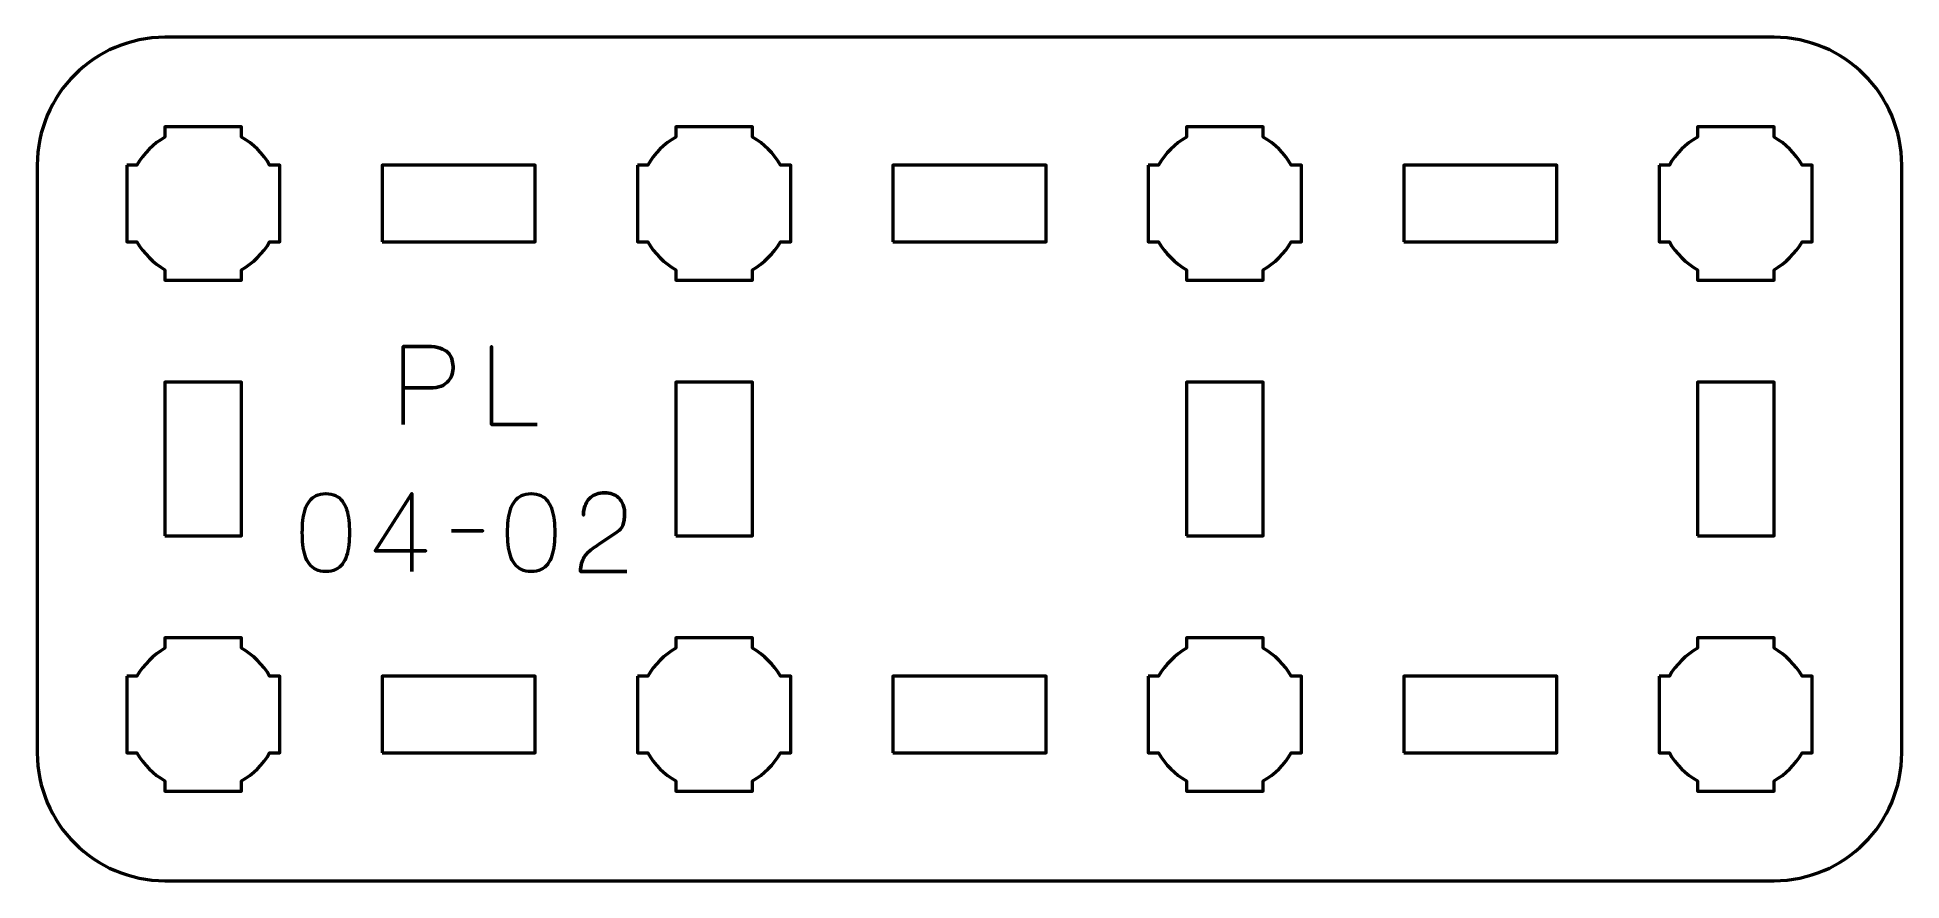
# Model space of a CAD drawing. Header units: centimetres. Extents: x -14.15 to -6.85, y -16.5 to -13.2.
import ezdxf

# ---------------------------------------------------------------- set-up
doc = ezdxf.new("R2010")
doc.units = ezdxf.units.CM
doc.header["$MEASUREMENT"] = 0
doc.layers.add('Layer 1', color=7, linetype='Continuous')

msp = doc.modelspace()

# ---------------------------------------------------------------- linework, layer by layer
at = {"layer": 'Layer 1', "color": 250, "lineweight": 53}
for points in [[(-12.8, -14), (-12.2, -14), (-12.2, -13.7), (-12.8, -13.7), (-12.8, -14)], [(-10.8, -14), (-10.2, -14), (-10.2, -13.7), (-10.8, -13.7), (-10.8, -14)], [(-8.8, -14), (-8.2, -14), (-8.2, -13.7), (-8.8, -13.7), (-8.8, -14)], [(-13.65, -15.15), (-13.35, -15.15), (-13.35, -14.55), (-13.65, -14.55), (-13.65, -15.15)], [(-11.65, -15.15), (-11.35, -15.15), (-11.35, -14.55), (-11.65, -14.55), (-11.65, -15.15)], [(-9.65, -15.15), (-9.35, -15.15), (-9.35, -14.55), (-9.65, -14.55), (-9.65, -15.15)], [(-7.65, -15.15), (-7.35, -15.15), (-7.35, -14.55), (-7.65, -14.55), (-7.65, -15.15)], [(-12.8, -16), (-12.2, -16), (-12.2, -15.7), (-12.8, -15.7), (-12.8, -16)], [(-10.8, -16), (-10.2, -16), (-10.2, -15.7), (-10.8, -15.7), (-10.8, -16)], [(-8.8, -16), (-8.2, -16), (-8.2, -15.7), (-8.8, -15.7), (-8.8, -16)]]:
    msp.add_lwpolyline(points, close=True, dxfattribs=at)
msp.add_open_spline([(-14.15, -16), (-14.15, -16), (-14.15, -13.7), (-14.15, -13.7), (-14.15, -13.7), (-14.15, -13.42391), (-13.92609, -13.2), (-13.65, -13.2), (-13.65, -13.2), (-13.65, -13.2), (-7.35, -13.2), (-7.35, -13.2), (-7.35, -13.2), (-7.07391, -13.2), (-6.85, -13.42391), (-6.85, -13.7), (-6.85, -13.7), (-6.85, -13.7), (-6.85, -16), (-6.85, -16), (-6.85, -16), (-6.85, -16.27609), (-7.07391, -16.5), (-7.35, -16.5), (-7.35, -16.5), (-7.35, -16.5), (-13.65, -16.5), (-13.65, -16.5), (-13.65, -16.5), (-13.92609, -16.5), (-14.15, -16.27609), (-14.15, -16)], degree=3, knots=[0, 0, 0, 0, 0.125, 0.125, 0.125, 0.125, 0.25, 0.25, 0.25, 0.25, 0.375, 0.375, 0.375, 0.375, 0.5, 0.5, 0.5, 0.5, 0.625, 0.625, 0.625, 0.625, 0.75, 0.75, 0.75, 0.75, 0.875, 0.875, 0.875, 0.875, 1, 1, 1, 1], dxfattribs=at)
at = {"layer": 'Layer 1', "lineweight": 53}
for points in [[(-13.8, -13.7), (-13.8, -13.7), (-13.75985, -13.7), (-13.75985, -13.7), (-13.75985, -13.7), (-13.7335, -13.65447), (-13.69553, -13.6165), (-13.65, -13.59015), (-13.65, -13.59015), (-13.65, -13.59015), (-13.65, -13.55), (-13.65, -13.55), (-13.65, -13.55), (-13.65, -13.55), (-13.5, -13.55), (-13.5, -13.55), (-13.5, -13.55), (-13.5, -13.55), (-13.35, -13.55), (-13.35, -13.55), (-13.35, -13.55), (-13.35, -13.55), (-13.35, -13.59015), (-13.35, -13.59015), (-13.35, -13.59015), (-13.30447, -13.6165), (-13.2665, -13.65447), (-13.24015, -13.7), (-13.24015, -13.7), (-13.24015, -13.7), (-13.2, -13.7), (-13.2, -13.7), (-13.2, -13.7), (-13.2, -13.7), (-13.2, -13.85), (-13.2, -13.85), (-13.2, -13.85), (-13.2, -13.85), (-13.2, -14), (-13.2, -14), (-13.2, -14), (-13.2, -14), (-13.24015, -14), (-13.24015, -14), (-13.24015, -14), (-13.2665, -14.04553), (-13.30447, -14.0835), (-13.35, -14.10985), (-13.35, -14.10985), (-13.35, -14.10985), (-13.35, -14.15), (-13.35, -14.15), (-13.35, -14.15), (-13.35, -14.15), (-13.5, -14.15), (-13.5, -14.15), (-13.5, -14.15), (-13.5, -14.15), (-13.65, -14.15), (-13.65, -14.15), (-13.65, -14.15), (-13.65, -14.15), (-13.65, -14.10985), (-13.65, -14.10985), (-13.65, -14.10985), (-13.69553, -14.0835), (-13.7335, -14.04553), (-13.75985, -14), (-13.75985, -14), (-13.75985, -14), (-13.8, -14), (-13.8, -14), (-13.8, -14), (-13.8, -14), (-13.8, -13.85), (-13.8, -13.85), (-13.8, -13.85), (-13.8, -13.85), (-13.8, -13.7), (-13.8, -13.7)], [(-11.8, -13.7), (-11.8, -13.7), (-11.75985, -13.7), (-11.75985, -13.7), (-11.75985, -13.7), (-11.7335, -13.65447), (-11.69553, -13.6165), (-11.65, -13.59015), (-11.65, -13.59015), (-11.65, -13.59015), (-11.65, -13.55), (-11.65, -13.55), (-11.65, -13.55), (-11.65, -13.55), (-11.5, -13.55), (-11.5, -13.55), (-11.5, -13.55), (-11.5, -13.55), (-11.35, -13.55), (-11.35, -13.55), (-11.35, -13.55), (-11.35, -13.55), (-11.35, -13.59015), (-11.35, -13.59015), (-11.35, -13.59015), (-11.30447, -13.6165), (-11.2665, -13.65447), (-11.24015, -13.7), (-11.24015, -13.7), (-11.24015, -13.7), (-11.2, -13.7), (-11.2, -13.7), (-11.2, -13.7), (-11.2, -13.7), (-11.2, -13.85), (-11.2, -13.85), (-11.2, -13.85), (-11.2, -13.85), (-11.2, -14), (-11.2, -14), (-11.2, -14), (-11.2, -14), (-11.24015, -14), (-11.24015, -14), (-11.24015, -14), (-11.2665, -14.04553), (-11.30447, -14.0835), (-11.35, -14.10985), (-11.35, -14.10985), (-11.35, -14.10985), (-11.35, -14.15), (-11.35, -14.15), (-11.35, -14.15), (-11.35, -14.15), (-11.5, -14.15), (-11.5, -14.15), (-11.5, -14.15), (-11.5, -14.15), (-11.65, -14.15), (-11.65, -14.15), (-11.65, -14.15), (-11.65, -14.15), (-11.65, -14.10985), (-11.65, -14.10985), (-11.65, -14.10985), (-11.69553, -14.0835), (-11.7335, -14.04553), (-11.75985, -14), (-11.75985, -14), (-11.75985, -14), (-11.8, -14), (-11.8, -14), (-11.8, -14), (-11.8, -14), (-11.8, -13.85), (-11.8, -13.85), (-11.8, -13.85), (-11.8, -13.85), (-11.8, -13.7), (-11.8, -13.7)], [(-9.8, -13.7), (-9.8, -13.7), (-9.75985, -13.7), (-9.75985, -13.7), (-9.75985, -13.7), (-9.7335, -13.65447), (-9.69553, -13.6165), (-9.65, -13.59015), (-9.65, -13.59015), (-9.65, -13.59015), (-9.65, -13.55), (-9.65, -13.55), (-9.65, -13.55), (-9.65, -13.55), (-9.5, -13.55), (-9.5, -13.55), (-9.5, -13.55), (-9.5, -13.55), (-9.35, -13.55), (-9.35, -13.55), (-9.35, -13.55), (-9.35, -13.55), (-9.35, -13.59015), (-9.35, -13.59015), (-9.35, -13.59015), (-9.30447, -13.6165), (-9.2665, -13.65447), (-9.24015, -13.7), (-9.24015, -13.7), (-9.24015, -13.7), (-9.2, -13.7), (-9.2, -13.7), (-9.2, -13.7), (-9.2, -13.7), (-9.2, -13.85), (-9.2, -13.85), (-9.2, -13.85), (-9.2, -13.85), (-9.2, -14), (-9.2, -14), (-9.2, -14), (-9.2, -14), (-9.24015, -14), (-9.24015, -14), (-9.24015, -14), (-9.2665, -14.04553), (-9.30447, -14.0835), (-9.35, -14.10985), (-9.35, -14.10985), (-9.35, -14.10985), (-9.35, -14.15), (-9.35, -14.15), (-9.35, -14.15), (-9.35, -14.15), (-9.5, -14.15), (-9.5, -14.15), (-9.5, -14.15), (-9.5, -14.15), (-9.65, -14.15), (-9.65, -14.15), (-9.65, -14.15), (-9.65, -14.15), (-9.65, -14.10985), (-9.65, -14.10985), (-9.65, -14.10985), (-9.69553, -14.0835), (-9.7335, -14.04553), (-9.75985, -14), (-9.75985, -14), (-9.75985, -14), (-9.8, -14), (-9.8, -14), (-9.8, -14), (-9.8, -14), (-9.8, -13.85), (-9.8, -13.85), (-9.8, -13.85), (-9.8, -13.85), (-9.8, -13.7), (-9.8, -13.7)], [(-7.8, -13.7), (-7.8, -13.7), (-7.75985, -13.7), (-7.75985, -13.7), (-7.75985, -13.7), (-7.7335, -13.65447), (-7.69553, -13.6165), (-7.65, -13.59015), (-7.65, -13.59015), (-7.65, -13.59015), (-7.65, -13.55), (-7.65, -13.55), (-7.65, -13.55), (-7.65, -13.55), (-7.5, -13.55), (-7.5, -13.55), (-7.5, -13.55), (-7.5, -13.55), (-7.35, -13.55), (-7.35, -13.55), (-7.35, -13.55), (-7.35, -13.55), (-7.35, -13.59015), (-7.35, -13.59015), (-7.35, -13.59015), (-7.30447, -13.6165), (-7.2665, -13.65447), (-7.24015, -13.7), (-7.24015, -13.7), (-7.24015, -13.7), (-7.2, -13.7), (-7.2, -13.7), (-7.2, -13.7), (-7.2, -13.7), (-7.2, -13.85), (-7.2, -13.85), (-7.2, -13.85), (-7.2, -13.85), (-7.2, -14), (-7.2, -14), (-7.2, -14), (-7.2, -14), (-7.24015, -14), (-7.24015, -14), (-7.24015, -14), (-7.2665, -14.04553), (-7.30447, -14.0835), (-7.35, -14.10985), (-7.35, -14.10985), (-7.35, -14.10985), (-7.35, -14.15), (-7.35, -14.15), (-7.35, -14.15), (-7.35, -14.15), (-7.5, -14.15), (-7.5, -14.15), (-7.5, -14.15), (-7.5, -14.15), (-7.65, -14.15), (-7.65, -14.15), (-7.65, -14.15), (-7.65, -14.15), (-7.65, -14.10985), (-7.65, -14.10985), (-7.65, -14.10985), (-7.69553, -14.0835), (-7.7335, -14.04553), (-7.75985, -14), (-7.75985, -14), (-7.75985, -14), (-7.8, -14), (-7.8, -14), (-7.8, -14), (-7.8, -14), (-7.8, -13.85), (-7.8, -13.85), (-7.8, -13.85), (-7.8, -13.85), (-7.8, -13.7), (-7.8, -13.7)], [(-13.8, -15.7), (-13.8, -15.7), (-13.75985, -15.7), (-13.75985, -15.7), (-13.75985, -15.7), (-13.7335, -15.65447), (-13.69553, -15.6165), (-13.65, -15.59015), (-13.65, -15.59015), (-13.65, -15.59015), (-13.65, -15.55), (-13.65, -15.55), (-13.65, -15.55), (-13.65, -15.55), (-13.5, -15.55), (-13.5, -15.55), (-13.5, -15.55), (-13.5, -15.55), (-13.35, -15.55), (-13.35, -15.55), (-13.35, -15.55), (-13.35, -15.55), (-13.35, -15.59015), (-13.35, -15.59015), (-13.35, -15.59015), (-13.30447, -15.6165), (-13.2665, -15.65447), (-13.24015, -15.7), (-13.24015, -15.7), (-13.24015, -15.7), (-13.2, -15.7), (-13.2, -15.7), (-13.2, -15.7), (-13.2, -15.7), (-13.2, -15.85), (-13.2, -15.85), (-13.2, -15.85), (-13.2, -15.85), (-13.2, -16), (-13.2, -16), (-13.2, -16), (-13.2, -16), (-13.24015, -16), (-13.24015, -16), (-13.24015, -16), (-13.2665, -16.04553), (-13.30447, -16.0835), (-13.35, -16.10985), (-13.35, -16.10985), (-13.35, -16.10985), (-13.35, -16.15), (-13.35, -16.15), (-13.35, -16.15), (-13.35, -16.15), (-13.5, -16.15), (-13.5, -16.15), (-13.5, -16.15), (-13.5, -16.15), (-13.65, -16.15), (-13.65, -16.15), (-13.65, -16.15), (-13.65, -16.15), (-13.65, -16.10985), (-13.65, -16.10985), (-13.65, -16.10985), (-13.69553, -16.0835), (-13.7335, -16.04553), (-13.75985, -16), (-13.75985, -16), (-13.75985, -16), (-13.8, -16), (-13.8, -16), (-13.8, -16), (-13.8, -16), (-13.8, -15.85), (-13.8, -15.85), (-13.8, -15.85), (-13.8, -15.85), (-13.8, -15.7), (-13.8, -15.7)], [(-11.8, -15.7), (-11.8, -15.7), (-11.75985, -15.7), (-11.75985, -15.7), (-11.75985, -15.7), (-11.7335, -15.65447), (-11.69553, -15.6165), (-11.65, -15.59015), (-11.65, -15.59015), (-11.65, -15.59015), (-11.65, -15.55), (-11.65, -15.55), (-11.65, -15.55), (-11.65, -15.55), (-11.5, -15.55), (-11.5, -15.55), (-11.5, -15.55), (-11.5, -15.55), (-11.35, -15.55), (-11.35, -15.55), (-11.35, -15.55), (-11.35, -15.55), (-11.35, -15.59015), (-11.35, -15.59015), (-11.35, -15.59015), (-11.30447, -15.6165), (-11.2665, -15.65447), (-11.24015, -15.7), (-11.24015, -15.7), (-11.24015, -15.7), (-11.2, -15.7), (-11.2, -15.7), (-11.2, -15.7), (-11.2, -15.7), (-11.2, -15.85), (-11.2, -15.85), (-11.2, -15.85), (-11.2, -15.85), (-11.2, -16), (-11.2, -16), (-11.2, -16), (-11.2, -16), (-11.24015, -16), (-11.24015, -16), (-11.24015, -16), (-11.2665, -16.04553), (-11.30447, -16.0835), (-11.35, -16.10985), (-11.35, -16.10985), (-11.35, -16.10985), (-11.35, -16.15), (-11.35, -16.15), (-11.35, -16.15), (-11.35, -16.15), (-11.5, -16.15), (-11.5, -16.15), (-11.5, -16.15), (-11.5, -16.15), (-11.65, -16.15), (-11.65, -16.15), (-11.65, -16.15), (-11.65, -16.15), (-11.65, -16.10985), (-11.65, -16.10985), (-11.65, -16.10985), (-11.69553, -16.0835), (-11.7335, -16.04553), (-11.75985, -16), (-11.75985, -16), (-11.75985, -16), (-11.8, -16), (-11.8, -16), (-11.8, -16), (-11.8, -16), (-11.8, -15.85), (-11.8, -15.85), (-11.8, -15.85), (-11.8, -15.85), (-11.8, -15.7), (-11.8, -15.7)], [(-9.8, -15.7), (-9.8, -15.7), (-9.75985, -15.7), (-9.75985, -15.7), (-9.75985, -15.7), (-9.7335, -15.65447), (-9.69553, -15.6165), (-9.65, -15.59015), (-9.65, -15.59015), (-9.65, -15.59015), (-9.65, -15.55), (-9.65, -15.55), (-9.65, -15.55), (-9.65, -15.55), (-9.5, -15.55), (-9.5, -15.55), (-9.5, -15.55), (-9.5, -15.55), (-9.35, -15.55), (-9.35, -15.55), (-9.35, -15.55), (-9.35, -15.55), (-9.35, -15.59015), (-9.35, -15.59015), (-9.35, -15.59015), (-9.30447, -15.6165), (-9.2665, -15.65447), (-9.24015, -15.7), (-9.24015, -15.7), (-9.24015, -15.7), (-9.2, -15.7), (-9.2, -15.7), (-9.2, -15.7), (-9.2, -15.7), (-9.2, -15.85), (-9.2, -15.85), (-9.2, -15.85), (-9.2, -15.85), (-9.2, -16), (-9.2, -16), (-9.2, -16), (-9.2, -16), (-9.24015, -16), (-9.24015, -16), (-9.24015, -16), (-9.2665, -16.04553), (-9.30447, -16.0835), (-9.35, -16.10985), (-9.35, -16.10985), (-9.35, -16.10985), (-9.35, -16.15), (-9.35, -16.15), (-9.35, -16.15), (-9.35, -16.15), (-9.5, -16.15), (-9.5, -16.15), (-9.5, -16.15), (-9.5, -16.15), (-9.65, -16.15), (-9.65, -16.15), (-9.65, -16.15), (-9.65, -16.15), (-9.65, -16.10985), (-9.65, -16.10985), (-9.65, -16.10985), (-9.69553, -16.0835), (-9.7335, -16.04553), (-9.75985, -16), (-9.75985, -16), (-9.75985, -16), (-9.8, -16), (-9.8, -16), (-9.8, -16), (-9.8, -16), (-9.8, -15.85), (-9.8, -15.85), (-9.8, -15.85), (-9.8, -15.85), (-9.8, -15.7), (-9.8, -15.7)], [(-7.8, -15.7), (-7.8, -15.7), (-7.75985, -15.7), (-7.75985, -15.7), (-7.75985, -15.7), (-7.7335, -15.65447), (-7.69553, -15.6165), (-7.65, -15.59015), (-7.65, -15.59015), (-7.65, -15.59015), (-7.65, -15.55), (-7.65, -15.55), (-7.65, -15.55), (-7.65, -15.55), (-7.5, -15.55), (-7.5, -15.55), (-7.5, -15.55), (-7.5, -15.55), (-7.35, -15.55), (-7.35, -15.55), (-7.35, -15.55), (-7.35, -15.55), (-7.35, -15.59015), (-7.35, -15.59015), (-7.35, -15.59015), (-7.30447, -15.6165), (-7.2665, -15.65447), (-7.24015, -15.7), (-7.24015, -15.7), (-7.24015, -15.7), (-7.2, -15.7), (-7.2, -15.7), (-7.2, -15.7), (-7.2, -15.7), (-7.2, -15.85), (-7.2, -15.85), (-7.2, -15.85), (-7.2, -15.85), (-7.2, -16), (-7.2, -16), (-7.2, -16), (-7.2, -16), (-7.24015, -16), (-7.24015, -16), (-7.24015, -16), (-7.2665, -16.04553), (-7.30447, -16.0835), (-7.35, -16.10985), (-7.35, -16.10985), (-7.35, -16.10985), (-7.35, -16.15), (-7.35, -16.15), (-7.35, -16.15), (-7.35, -16.15), (-7.5, -16.15), (-7.5, -16.15), (-7.5, -16.15), (-7.5, -16.15), (-7.65, -16.15), (-7.65, -16.15), (-7.65, -16.15), (-7.65, -16.15), (-7.65, -16.10985), (-7.65, -16.10985), (-7.65, -16.10985), (-7.69553, -16.0835), (-7.7335, -16.04553), (-7.75985, -16), (-7.75985, -16), (-7.75985, -16), (-7.8, -16), (-7.8, -16), (-7.8, -16), (-7.8, -16), (-7.8, -15.85), (-7.8, -15.85), (-7.8, -15.85), (-7.8, -15.85), (-7.8, -15.7), (-7.8, -15.7)]]:
    msp.add_open_spline(points, degree=3, knots=[0, 0, 0, 0, 0.05, 0.05, 0.05, 0.05, 0.1, 0.1, 0.1, 0.1, 0.15, 0.15, 0.15, 0.15, 0.2, 0.2, 0.2, 0.2, 0.25, 0.25, 0.25, 0.25, 0.3, 0.3, 0.3, 0.3, 0.35, 0.35, 0.35, 0.35, 0.4, 0.4, 0.4, 0.4, 0.45, 0.45, 0.45, 0.45, 0.5, 0.5, 0.5, 0.5, 0.55, 0.55, 0.55, 0.55, 0.6, 0.6, 0.6, 0.6, 0.65, 0.65, 0.65, 0.65, 0.7, 0.7, 0.7, 0.7, 0.75, 0.75, 0.75, 0.75, 0.8, 0.8, 0.8, 0.8, 0.85, 0.85, 0.85, 0.85, 0.9, 0.9, 0.9, 0.9, 0.95, 0.95, 0.95, 0.95, 1, 1, 1, 1], dxfattribs=at)
at = {"layer": 'Layer 1', "color": 5, "lineweight": 53}
for points, knots in [([(-12.71759, -14.71494), (-12.71759, -14.71494), (-12.71759, -14.40972), (-12.71759, -14.40972), (-12.71759, -14.40972), (-12.71759, -14.40972), (-12.62022, -14.40972), (-12.62022, -14.40972), (-12.62022, -14.40972), (-12.60075, -14.40979), (-12.58474, -14.41198), (-12.57211, -14.41621), (-12.57211, -14.41621), (-12.55955, -14.42037), (-12.54967, -14.42616), (-12.54254, -14.4335), (-12.54254, -14.4335), (-12.53542, -14.44076), (-12.53034, -14.44909), (-12.52723, -14.45847), (-12.52723, -14.45847), (-12.5242, -14.46786), (-12.52244, -14.47766), (-12.52201, -14.48804), (-12.52201, -14.48804), (-12.52152, -14.49841), (-12.52272, -14.50857), (-12.52554, -14.51844), (-12.52554, -14.51844), (-12.52843, -14.52832), (-12.5333, -14.53728), (-12.54029, -14.54533), (-12.54029, -14.54533), (-12.5472, -14.55337), (-12.55658, -14.55979), (-12.56837, -14.56452), (-12.56837, -14.56452), (-12.58015, -14.56931), (-12.59475, -14.57171), (-12.61218, -14.57185), (-12.61218, -14.57185), (-12.61218, -14.57185), (-12.71759, -14.57185), (-12.71759, -14.57185), (-12.71759, -14.57185), (-12.71759, -14.57185), (-12.61218, -14.57185), (-12.61218, -14.57185), (-12.61218, -14.57185), (-12.59511, -14.57171), (-12.58064, -14.56931), (-12.56893, -14.56452), (-12.56893, -14.56452), (-12.55715, -14.55979), (-12.54776, -14.55337), (-12.54071, -14.54533), (-12.54071, -14.54533), (-12.53372, -14.53728), (-12.52871, -14.52832), (-12.52575, -14.51844), (-12.52575, -14.51844), (-12.52279, -14.50857), (-12.52152, -14.49841), (-12.52201, -14.48804), (-12.52201, -14.48804), (-12.52244, -14.47766), (-12.5242, -14.46786), (-12.52737, -14.45847), (-12.52737, -14.45847), (-12.53048, -14.44909), (-12.5357, -14.44076), (-12.54283, -14.4335), (-12.54283, -14.4335), (-12.55002, -14.42616), (-12.5599, -14.42037), (-12.57246, -14.41621), (-12.57246, -14.41621), (-12.58509, -14.41198), (-12.60096, -14.40979), (-12.62022, -14.40972), (-12.62022, -14.40972), (-12.62022, -14.40972), (-12.71759, -14.40972), (-12.71759, -14.40972), (-12.71759, -14.40972), (-12.71759, -14.40972), (-12.71759, -14.71494), (-12.71759, -14.71494)], [0, 0, 0, 0, 0.0454545, 0.0454545, 0.0454545, 0.0454545, 0.0909091, 0.0909091, 0.0909091, 0.0909091, 0.1363636, 0.1363636, 0.1363636, 0.1363636, 0.1818182, 0.1818182, 0.1818182, 0.1818182, 0.2272727, 0.2272727, 0.2272727, 0.2272727, 0.2727273, 0.2727273, 0.2727273, 0.2727273, 0.3181818, 0.3181818, 0.3181818, 0.3181818, 0.3636364, 0.3636364, 0.3636364, 0.3636364, 0.4090909, 0.4090909, 0.4090909, 0.4090909, 0.4545455, 0.4545455, 0.4545455, 0.4545455, 0.5, 0.5, 0.5, 0.5, 0.5454545, 0.5454545, 0.5454545, 0.5454545, 0.5909091, 0.5909091, 0.5909091, 0.5909091, 0.6363636, 0.6363636, 0.6363636, 0.6363636, 0.6818182, 0.6818182, 0.6818182, 0.6818182, 0.7272727, 0.7272727, 0.7272727, 0.7272727, 0.7727273, 0.7727273, 0.7727273, 0.7727273, 0.8181818, 0.8181818, 0.8181818, 0.8181818, 0.8636364, 0.8636364, 0.8636364, 0.8636364, 0.9090909, 0.9090909, 0.9090909, 0.9090909, 0.9545455, 0.9545455, 0.9545455, 0.9545455, 1, 1, 1, 1]), ([(-12.19309, -14.71494), (-12.19309, -14.71494), (-12.37131, -14.71494), (-12.37131, -14.71494), (-12.37131, -14.71494), (-12.37131, -14.71494), (-12.37131, -14.40972), (-12.37131, -14.40972), (-12.37131, -14.40972), (-12.37131, -14.40972), (-12.37131, -14.71494), (-12.37131, -14.71494), (-12.37131, -14.71494), (-12.37131, -14.71494), (-12.19309, -14.71494), (-12.19309, -14.71494)], [0, 0, 0, 0, 0.25, 0.25, 0.25, 0.25, 0.5, 0.5, 0.5, 0.5, 0.75, 0.75, 0.75, 0.75, 1, 1, 1, 1]), ([(-13.02006, -15.29025), (-13.00525, -15.29018), (-12.99248, -15.28757), (-12.98182, -15.28249), (-12.98182, -15.28249), (-12.97124, -15.27741), (-12.96242, -15.27014), (-12.95537, -15.2609), (-12.95537, -15.2609), (-12.94838, -15.25159), (-12.94288, -15.24058), (-12.93879, -15.22788), (-12.93879, -15.22788), (-12.93476, -15.21518), (-12.93187, -15.20128), (-12.93025, -15.18604), (-12.93025, -15.18604), (-12.92855, -15.1708), (-12.92771, -15.15478), (-12.92778, -15.13785), (-12.92778, -15.13785), (-12.92771, -15.12099), (-12.92855, -15.10497), (-12.93025, -15.0898), (-12.93025, -15.0898), (-12.93187, -15.07463), (-12.93476, -15.06066), (-12.93879, -15.04796), (-12.93879, -15.04796), (-12.94288, -15.03533), (-12.94838, -15.02433), (-12.95537, -15.01494), (-12.95537, -15.01494), (-12.96242, -15.00563), (-12.97124, -14.99836), (-12.98182, -14.99328), (-12.98182, -14.99328), (-12.99248, -14.98813), (-13.00525, -14.98552), (-13.02006, -14.98545), (-13.02006, -14.98545), (-13.03488, -14.98552), (-13.04765, -14.98813), (-13.05831, -14.99328), (-13.05831, -14.99328), (-13.06889, -14.99836), (-13.07771, -15.00563), (-13.08476, -15.01494), (-13.08476, -15.01494), (-13.09175, -15.02433), (-13.09725, -15.03533), (-13.10134, -15.04796), (-13.10134, -15.04796), (-13.10537, -15.06066), (-13.10826, -15.07463), (-13.10988, -15.0898), (-13.10988, -15.0898), (-13.11157, -15.10497), (-13.11242, -15.12099), (-13.11235, -15.13785), (-13.11235, -15.13785), (-13.11242, -15.15478), (-13.11157, -15.1708), (-13.10988, -15.18604), (-13.10988, -15.18604), (-13.10826, -15.20128), (-13.10537, -15.21518), (-13.10134, -15.22788), (-13.10134, -15.22788), (-13.09725, -15.24058), (-13.09175, -15.25159), (-13.08476, -15.2609), (-13.08476, -15.2609), (-13.07771, -15.27014), (-13.06889, -15.27741), (-13.05831, -15.28249), (-13.05831, -15.28249), (-13.04765, -15.28757), (-13.03488, -15.29018), (-13.02006, -15.29025)], [0, 0, 0, 0, 0.05, 0.05, 0.05, 0.05, 0.1, 0.1, 0.1, 0.1, 0.15, 0.15, 0.15, 0.15, 0.2, 0.2, 0.2, 0.2, 0.25, 0.25, 0.25, 0.25, 0.3, 0.3, 0.3, 0.3, 0.35, 0.35, 0.35, 0.35, 0.4, 0.4, 0.4, 0.4, 0.45, 0.45, 0.45, 0.45, 0.5, 0.5, 0.5, 0.5, 0.55, 0.55, 0.55, 0.55, 0.6, 0.6, 0.6, 0.6, 0.65, 0.65, 0.65, 0.65, 0.7, 0.7, 0.7, 0.7, 0.75, 0.75, 0.75, 0.75, 0.8, 0.8, 0.8, 0.8, 0.85, 0.85, 0.85, 0.85, 0.9, 0.9, 0.9, 0.9, 0.95, 0.95, 0.95, 0.95, 1, 1, 1, 1]), ([(-13.02006, -15.29025), (-13.00525, -15.29018), (-12.99248, -15.28757), (-12.98182, -15.28249), (-12.98182, -15.28249), (-12.97124, -15.27741), (-12.96242, -15.27014), (-12.95537, -15.2609), (-12.95537, -15.2609), (-12.94838, -15.25159), (-12.94288, -15.24058), (-12.93879, -15.22788), (-12.93879, -15.22788), (-12.93476, -15.21518), (-12.93187, -15.20128), (-12.93025, -15.18604), (-12.93025, -15.18604), (-12.92855, -15.1708), (-12.92771, -15.15478), (-12.92778, -15.13785), (-12.92778, -15.13785), (-12.92771, -15.12099), (-12.92855, -15.10497), (-12.93025, -15.0898), (-12.93025, -15.0898), (-12.93187, -15.07463), (-12.93476, -15.06066), (-12.93879, -15.04796), (-12.93879, -15.04796), (-12.94288, -15.03533), (-12.94838, -15.02433), (-12.95537, -15.01494), (-12.95537, -15.01494), (-12.96242, -15.00563), (-12.97124, -14.99836), (-12.98182, -14.99328), (-12.98182, -14.99328), (-12.99248, -14.98813), (-13.00525, -14.98552), (-13.02006, -14.98545), (-13.02006, -14.98545), (-13.03488, -14.98552), (-13.04765, -14.98813), (-13.05831, -14.99328), (-13.05831, -14.99328), (-13.06889, -14.99836), (-13.07771, -15.00563), (-13.08476, -15.01494), (-13.08476, -15.01494), (-13.09175, -15.02433), (-13.09725, -15.03533), (-13.10134, -15.04796), (-13.10134, -15.04796), (-13.10537, -15.06066), (-13.10826, -15.07463), (-13.10988, -15.0898), (-13.10988, -15.0898), (-13.11157, -15.10497), (-13.11242, -15.12099), (-13.11235, -15.13785), (-13.11235, -15.13785), (-13.11242, -15.15478), (-13.11157, -15.1708), (-13.10988, -15.18604), (-13.10988, -15.18604), (-13.10826, -15.20128), (-13.10537, -15.21518), (-13.10134, -15.22788), (-13.10134, -15.22788), (-13.09725, -15.24058), (-13.09175, -15.25159), (-13.08476, -15.2609), (-13.08476, -15.2609), (-13.07771, -15.27014), (-13.06889, -15.27741), (-13.05831, -15.28249), (-13.05831, -15.28249), (-13.04765, -15.28757), (-13.03488, -15.29018), (-13.02006, -15.29025)], [0, 0, 0, 0, 0.05, 0.05, 0.05, 0.05, 0.1, 0.1, 0.1, 0.1, 0.15, 0.15, 0.15, 0.15, 0.2, 0.2, 0.2, 0.2, 0.25, 0.25, 0.25, 0.25, 0.3, 0.3, 0.3, 0.3, 0.35, 0.35, 0.35, 0.35, 0.4, 0.4, 0.4, 0.4, 0.45, 0.45, 0.45, 0.45, 0.5, 0.5, 0.5, 0.5, 0.55, 0.55, 0.55, 0.55, 0.6, 0.6, 0.6, 0.6, 0.65, 0.65, 0.65, 0.65, 0.7, 0.7, 0.7, 0.7, 0.75, 0.75, 0.75, 0.75, 0.8, 0.8, 0.8, 0.8, 0.85, 0.85, 0.85, 0.85, 0.9, 0.9, 0.9, 0.9, 0.95, 0.95, 0.95, 0.95, 1, 1, 1, 1]), ([(-12.68352, -15.29025), (-12.68352, -15.29025), (-12.68352, -14.98503), (-12.68352, -14.98503), (-12.68352, -14.98503), (-12.68352, -14.98503), (-12.82745, -15.20897), (-12.82745, -15.20897), (-12.82745, -15.20897), (-12.82745, -15.20897), (-12.62933, -15.20897), (-12.62933, -15.20897), (-12.62933, -15.20897), (-12.62933, -15.20897), (-12.82745, -15.20897), (-12.82745, -15.20897), (-12.82745, -15.20897), (-12.82745, -15.20897), (-12.68352, -14.98503), (-12.68352, -14.98503), (-12.68352, -14.98503), (-12.68352, -14.98503), (-12.68352, -15.29025), (-12.68352, -15.29025)], [0, 0, 0, 0, 0.1666667, 0.1666667, 0.1666667, 0.1666667, 0.3333333, 0.3333333, 0.3333333, 0.3333333, 0.5, 0.5, 0.5, 0.5, 0.6666667, 0.6666667, 0.6666667, 0.6666667, 0.8333333, 0.8333333, 0.8333333, 0.8333333, 1, 1, 1, 1]), ([(-12.21616, -15.29025), (-12.20135, -15.29018), (-12.18858, -15.28757), (-12.17792, -15.28249), (-12.17792, -15.28249), (-12.16734, -15.27741), (-12.15852, -15.27014), (-12.15147, -15.2609), (-12.15147, -15.2609), (-12.14448, -15.25159), (-12.13898, -15.24058), (-12.13489, -15.22788), (-12.13489, -15.22788), (-12.13086, -15.21518), (-12.12797, -15.20128), (-12.12635, -15.18604), (-12.12635, -15.18604), (-12.12465, -15.1708), (-12.12381, -15.15478), (-12.12388, -15.13785), (-12.12388, -15.13785), (-12.12381, -15.12099), (-12.12465, -15.10497), (-12.12635, -15.0898), (-12.12635, -15.0898), (-12.12797, -15.07463), (-12.13086, -15.06066), (-12.13489, -15.04796), (-12.13489, -15.04796), (-12.13898, -15.03533), (-12.14448, -15.02433), (-12.15147, -15.01494), (-12.15147, -15.01494), (-12.15852, -15.00563), (-12.16734, -14.99836), (-12.17792, -14.99328), (-12.17792, -14.99328), (-12.18858, -14.98813), (-12.20135, -14.98552), (-12.21616, -14.98545), (-12.21616, -14.98545), (-12.23098, -14.98552), (-12.24375, -14.98813), (-12.25441, -14.99328), (-12.25441, -14.99328), (-12.26499, -14.99836), (-12.27381, -15.00563), (-12.28086, -15.01494), (-12.28086, -15.01494), (-12.28785, -15.02433), (-12.29335, -15.03533), (-12.29744, -15.04796), (-12.29744, -15.04796), (-12.30147, -15.06066), (-12.30436, -15.07463), (-12.30598, -15.0898), (-12.30598, -15.0898), (-12.30767, -15.10497), (-12.30852, -15.12099), (-12.30845, -15.13785), (-12.30845, -15.13785), (-12.30852, -15.15478), (-12.30767, -15.1708), (-12.30598, -15.18604), (-12.30598, -15.18604), (-12.30436, -15.20128), (-12.30147, -15.21518), (-12.29744, -15.22788), (-12.29744, -15.22788), (-12.29335, -15.24058), (-12.28785, -15.25159), (-12.28086, -15.2609), (-12.28086, -15.2609), (-12.27381, -15.27014), (-12.26499, -15.27741), (-12.25441, -15.28249), (-12.25441, -15.28249), (-12.24375, -15.28757), (-12.23098, -15.29018), (-12.21616, -15.29025)], [0, 0, 0, 0, 0.05, 0.05, 0.05, 0.05, 0.1, 0.1, 0.1, 0.1, 0.15, 0.15, 0.15, 0.15, 0.2, 0.2, 0.2, 0.2, 0.25, 0.25, 0.25, 0.25, 0.3, 0.3, 0.3, 0.3, 0.35, 0.35, 0.35, 0.35, 0.4, 0.4, 0.4, 0.4, 0.45, 0.45, 0.45, 0.45, 0.5, 0.5, 0.5, 0.5, 0.55, 0.55, 0.55, 0.55, 0.6, 0.6, 0.6, 0.6, 0.65, 0.65, 0.65, 0.65, 0.7, 0.7, 0.7, 0.7, 0.75, 0.75, 0.75, 0.75, 0.8, 0.8, 0.8, 0.8, 0.85, 0.85, 0.85, 0.85, 0.9, 0.9, 0.9, 0.9, 0.95, 0.95, 0.95, 0.95, 1, 1, 1, 1]), ([(-12.21616, -15.29025), (-12.20135, -15.29018), (-12.18858, -15.28757), (-12.17792, -15.28249), (-12.17792, -15.28249), (-12.16734, -15.27741), (-12.15852, -15.27014), (-12.15147, -15.2609), (-12.15147, -15.2609), (-12.14448, -15.25159), (-12.13898, -15.24058), (-12.13489, -15.22788), (-12.13489, -15.22788), (-12.13086, -15.21518), (-12.12797, -15.20128), (-12.12635, -15.18604), (-12.12635, -15.18604), (-12.12465, -15.1708), (-12.12381, -15.15478), (-12.12388, -15.13785), (-12.12388, -15.13785), (-12.12381, -15.12099), (-12.12465, -15.10497), (-12.12635, -15.0898), (-12.12635, -15.0898), (-12.12797, -15.07463), (-12.13086, -15.06066), (-12.13489, -15.04796), (-12.13489, -15.04796), (-12.13898, -15.03533), (-12.14448, -15.02433), (-12.15147, -15.01494), (-12.15147, -15.01494), (-12.15852, -15.00563), (-12.16734, -14.99836), (-12.17792, -14.99328), (-12.17792, -14.99328), (-12.18858, -14.98813), (-12.20135, -14.98552), (-12.21616, -14.98545), (-12.21616, -14.98545), (-12.23098, -14.98552), (-12.24375, -14.98813), (-12.25441, -14.99328), (-12.25441, -14.99328), (-12.26499, -14.99836), (-12.27381, -15.00563), (-12.28086, -15.01494), (-12.28086, -15.01494), (-12.28785, -15.02433), (-12.29335, -15.03533), (-12.29744, -15.04796), (-12.29744, -15.04796), (-12.30147, -15.06066), (-12.30436, -15.07463), (-12.30598, -15.0898), (-12.30598, -15.0898), (-12.30767, -15.10497), (-12.30852, -15.12099), (-12.30845, -15.13785), (-12.30845, -15.13785), (-12.30852, -15.15478), (-12.30767, -15.1708), (-12.30598, -15.18604), (-12.30598, -15.18604), (-12.30436, -15.20128), (-12.30147, -15.21518), (-12.29744, -15.22788), (-12.29744, -15.22788), (-12.29335, -15.24058), (-12.28785, -15.25159), (-12.28086, -15.2609), (-12.28086, -15.2609), (-12.27381, -15.27014), (-12.26499, -15.27741), (-12.25441, -15.28249), (-12.25441, -15.28249), (-12.24375, -15.28757), (-12.23098, -15.29018), (-12.21616, -15.29025)], [0, 0, 0, 0, 0.05, 0.05, 0.05, 0.05, 0.1, 0.1, 0.1, 0.1, 0.15, 0.15, 0.15, 0.15, 0.2, 0.2, 0.2, 0.2, 0.25, 0.25, 0.25, 0.25, 0.3, 0.3, 0.3, 0.3, 0.35, 0.35, 0.35, 0.35, 0.4, 0.4, 0.4, 0.4, 0.45, 0.45, 0.45, 0.45, 0.5, 0.5, 0.5, 0.5, 0.55, 0.55, 0.55, 0.55, 0.6, 0.6, 0.6, 0.6, 0.65, 0.65, 0.65, 0.65, 0.7, 0.7, 0.7, 0.7, 0.75, 0.75, 0.75, 0.75, 0.8, 0.8, 0.8, 0.8, 0.85, 0.85, 0.85, 0.85, 0.9, 0.9, 0.9, 0.9, 0.95, 0.95, 0.95, 0.95, 1, 1, 1, 1]), ([(-11.84194, -15.29025), (-11.84194, -15.29025), (-12.02355, -15.29025), (-12.02355, -15.29025), (-12.02355, -15.29025), (-12.0232, -15.27797), (-12.02165, -15.26711), (-12.01903, -15.25779), (-12.01903, -15.25779), (-12.01635, -15.24848), (-12.01276, -15.2403), (-12.00831, -15.23324), (-12.00831, -15.23324), (-12.00379, -15.22619), (-11.99864, -15.21991), (-11.99279, -15.2144), (-11.99279, -15.2144), (-11.98693, -15.20883), (-11.98065, -15.20375), (-11.97388, -15.19895), (-11.97388, -15.19895), (-11.96711, -15.19422), (-11.96012, -15.1895), (-11.95285, -15.18484), (-11.95285, -15.18484), (-11.95285, -15.18484), (-11.88046, -15.13658), (-11.88046, -15.13658), (-11.88046, -15.13658), (-11.87306, -15.13136), (-11.86727, -15.12565), (-11.86318, -15.11951), (-11.86318, -15.11951), (-11.85902, -15.11337), (-11.85612, -15.10688), (-11.85436, -15.10003), (-11.85436, -15.10003), (-11.85267, -15.09326), (-11.85161, -15.08628), (-11.85126, -15.07922), (-11.85126, -15.07922), (-11.8509, -15.07209), (-11.85076, -15.06497), (-11.85083, -15.05784), (-11.85083, -15.05784), (-11.85083, -15.05199), (-11.85161, -15.04571), (-11.85316, -15.03893), (-11.85316, -15.03893), (-11.85478, -15.03223), (-11.85732, -15.02553), (-11.86092, -15.0189), (-11.86092, -15.0189), (-11.86452, -15.01226), (-11.86932, -15.0062), (-11.87531, -15.00069), (-11.87531, -15.00069), (-11.88131, -14.99526), (-11.88872, -14.99089), (-11.89754, -14.98757), (-11.89754, -14.98757), (-11.90636, -14.98425), (-11.91673, -14.98256), (-11.92872, -14.98249), (-11.92872, -14.98249), (-11.94079, -14.98256), (-11.95144, -14.98425), (-11.96062, -14.9875), (-11.96062, -14.9875), (-11.96979, -14.99074), (-11.97762, -14.99526), (-11.98411, -15.00097), (-11.98411, -15.00097), (-11.9906, -15.00669), (-11.99582, -15.01332), (-11.99991, -15.02073), (-11.99991, -15.02073), (-12.00401, -15.02814), (-12.00697, -15.03604), (-12.00887, -15.04437), (-12.00887, -15.04437), (-12.01078, -15.05269), (-12.0117, -15.06116), (-12.0117, -15.0697), (-12.0117, -15.0697), (-12.0117, -15.06116), (-12.01078, -15.05269), (-12.00887, -15.04437), (-12.00887, -15.04437), (-12.00697, -15.03604), (-12.00401, -15.02814), (-11.99991, -15.02073), (-11.99991, -15.02073), (-11.99582, -15.01332), (-11.9906, -15.00669), (-11.98411, -15.00097), (-11.98411, -15.00097), (-11.97762, -14.99526), (-11.96979, -14.99074), (-11.96062, -14.9875), (-11.96062, -14.9875), (-11.95144, -14.98425), (-11.94079, -14.98256), (-11.92872, -14.98249), (-11.92872, -14.98249), (-11.91673, -14.98256), (-11.90636, -14.98425), (-11.89754, -14.98757), (-11.89754, -14.98757), (-11.88872, -14.99089), (-11.88131, -14.99526), (-11.87531, -15.00069), (-11.87531, -15.00069), (-11.86932, -15.0062), (-11.86452, -15.01226), (-11.86092, -15.0189), (-11.86092, -15.0189), (-11.85732, -15.02553), (-11.85478, -15.03223), (-11.85316, -15.03893), (-11.85316, -15.03893), (-11.85161, -15.04571), (-11.85083, -15.05199), (-11.85083, -15.05784), (-11.85083, -15.05784), (-11.85076, -15.06497), (-11.8509, -15.07209), (-11.85126, -15.07922), (-11.85126, -15.07922), (-11.85161, -15.08628), (-11.85267, -15.09326), (-11.85436, -15.10003), (-11.85436, -15.10003), (-11.85612, -15.10688), (-11.85902, -15.11337), (-11.86318, -15.11951), (-11.86318, -15.11951), (-11.86727, -15.12565), (-11.87306, -15.13136), (-11.88046, -15.13658), (-11.88046, -15.13658), (-11.88046, -15.13658), (-11.95285, -15.18484), (-11.95285, -15.18484), (-11.95285, -15.18484), (-11.96012, -15.1895), (-11.96711, -15.19422), (-11.97388, -15.19895), (-11.97388, -15.19895), (-11.98065, -15.20375), (-11.98693, -15.20883), (-11.99279, -15.2144), (-11.99279, -15.2144), (-11.99864, -15.21991), (-12.00379, -15.22619), (-12.00831, -15.23324), (-12.00831, -15.23324), (-12.01276, -15.2403), (-12.01635, -15.24848), (-12.01903, -15.25779), (-12.01903, -15.25779), (-12.02165, -15.26711), (-12.0232, -15.27797), (-12.02355, -15.29025), (-12.02355, -15.29025), (-12.02355, -15.29025), (-11.84194, -15.29025), (-11.84194, -15.29025)], [0, 0, 0, 0, 0.0238095, 0.0238095, 0.0238095, 0.0238095, 0.047619, 0.047619, 0.047619, 0.047619, 0.0714286, 0.0714286, 0.0714286, 0.0714286, 0.0952381, 0.0952381, 0.0952381, 0.0952381, 0.1190476, 0.1190476, 0.1190476, 0.1190476, 0.1428571, 0.1428571, 0.1428571, 0.1428571, 0.1666667, 0.1666667, 0.1666667, 0.1666667, 0.1904762, 0.1904762, 0.1904762, 0.1904762, 0.2142857, 0.2142857, 0.2142857, 0.2142857, 0.2380952, 0.2380952, 0.2380952, 0.2380952, 0.2619048, 0.2619048, 0.2619048, 0.2619048, 0.2857143, 0.2857143, 0.2857143, 0.2857143, 0.3095238, 0.3095238, 0.3095238, 0.3095238, 0.3333333, 0.3333333, 0.3333333, 0.3333333, 0.3571429, 0.3571429, 0.3571429, 0.3571429, 0.3809524, 0.3809524, 0.3809524, 0.3809524, 0.4047619, 0.4047619, 0.4047619, 0.4047619, 0.4285714, 0.4285714, 0.4285714, 0.4285714, 0.452381, 0.452381, 0.452381, 0.452381, 0.4761905, 0.4761905, 0.4761905, 0.4761905, 0.5, 0.5, 0.5, 0.5, 0.5238095, 0.5238095, 0.5238095, 0.5238095, 0.547619, 0.547619, 0.547619, 0.547619, 0.5714286, 0.5714286, 0.5714286, 0.5714286, 0.5952381, 0.5952381, 0.5952381, 0.5952381, 0.6190476, 0.6190476, 0.6190476, 0.6190476, 0.6428571, 0.6428571, 0.6428571, 0.6428571, 0.6666667, 0.6666667, 0.6666667, 0.6666667, 0.6904762, 0.6904762, 0.6904762, 0.6904762, 0.7142857, 0.7142857, 0.7142857, 0.7142857, 0.7380952, 0.7380952, 0.7380952, 0.7380952, 0.7619048, 0.7619048, 0.7619048, 0.7619048, 0.7857143, 0.7857143, 0.7857143, 0.7857143, 0.8095238, 0.8095238, 0.8095238, 0.8095238, 0.8333333, 0.8333333, 0.8333333, 0.8333333, 0.8571429, 0.8571429, 0.8571429, 0.8571429, 0.8809524, 0.8809524, 0.8809524, 0.8809524, 0.9047619, 0.9047619, 0.9047619, 0.9047619, 0.9285714, 0.9285714, 0.9285714, 0.9285714, 0.952381, 0.952381, 0.952381, 0.952381, 0.9761905, 0.9761905, 0.9761905, 0.9761905, 1, 1, 1, 1]), ([(-12.52858, -15.13065), (-12.52858, -15.13065), (-12.40539, -15.13065), (-12.40539, -15.13065), (-12.40539, -15.13065), (-12.40539, -15.13065), (-12.52858, -15.13065), (-12.52858, -15.13065)], [0, 0, 0, 0, 0.5, 0.5, 0.5, 0.5, 1, 1, 1, 1])]:
    msp.add_open_spline(points, degree=3, knots=knots, dxfattribs=at)

doc.saveas('drawing.dxf')
